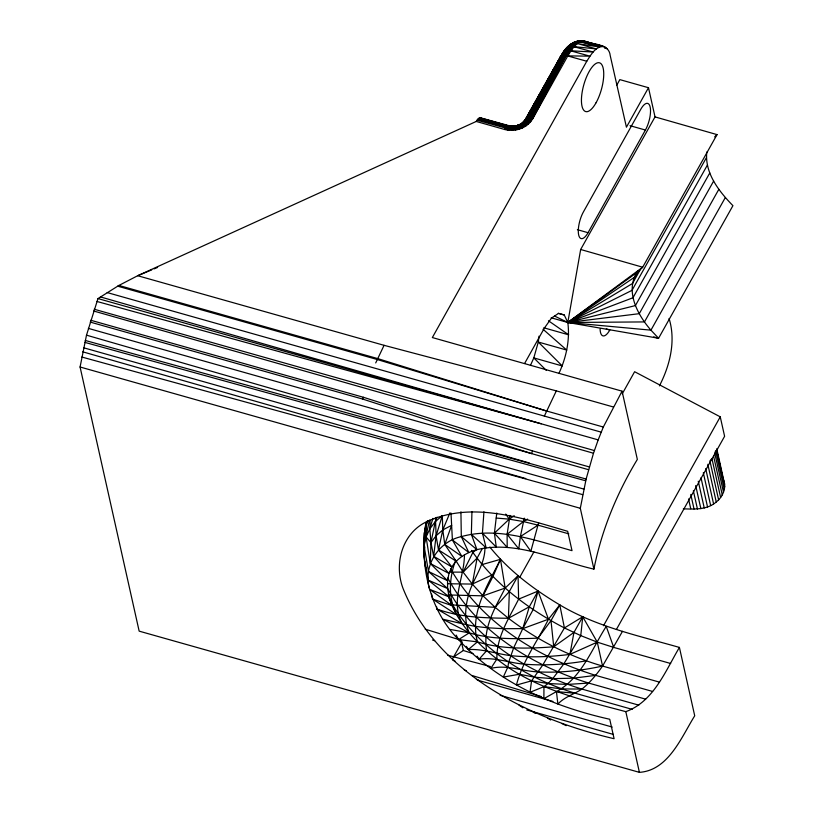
<?xml version="1.0" encoding="UTF-8"?>
<svg xmlns="http://www.w3.org/2000/svg" width="813" height="813" viewBox="0 0 813 813"><rect width="100%" height="100%" fill="white"/><g stroke="black" fill="none" stroke-linecap="round" stroke-linejoin="round"><path stroke-width="1.22" d="M489.833 547.027C509.009 570.756 533.714 589.334 559.781 604.892C596.549 626.833 638.733 635.786 679.414 647.422C665.451 670.908 653.632 701.629 625.817 711.649C581.041 699.749 533.856 688.774 496.916 659.028C478.562 644.587 461.591 627.25 452.089 605.614L429.62 589.395C422.689 566.366 438.065 541.722 461.306 536.61C498.511 526.316 536.478 540.808 572.017 550.655L567.687 531.316C523.552 518.42 473.054 501.062 428.146 521.062C402.374 532.037 393.472 563.846 403.167 588.754C437.424 673.672 529.649 718.987 614.1 738.712L609.75 719.261C553.602 706.69 497.881 682.9 458.562 639.587C428.603 609.283 419.417 563.744 425.921 522.739M562.129 55.873C564.507 46.422 576.051 38.181 585.99 41.504C594.384 45.01 609.039 43.577 610.228 55.609L626.427 127.184L648.489 87.713L619.841 79.623L616.793 85.101M455.239 561.377C450.28 575.289 448.725 590.594 452.658 604.963L452.089 605.614L449.111 596.884L428.288 580.177L423.817 555.675L424.345 533.115L426.388 521.966M679.414 647.422L694.719 715.796C681.497 736.985 668.469 770.439 639.404 772.35L139.155 631.142L80.07 366.998L86.503 335.169L97.977 298.574L118.881 285.454L137.702 275.719L476.235 121.452L504.69 129.501C514.863 132.214 526.987 128.312 532.495 119.064L567.799 55.884C571.58 49.898 575.777 42.296 583.399 40.965L604.963 46.869C596.142 44.786 590.787 55.101 586.773 61.249L432.343 337.558L622.067 391.165L637.341 459.416C616.874 493.267 601.569 530.228 593.917 569.11C555.95 560.523 516.855 540.086 476.936 549.649L471.357 534.324L471.936 511.763M424.427 549.558L424.345 533.115L427.11 521.377M423.817 555.675L424.081 545.96L426.805 521.428M426.154 525.056L426.215 522.739M426.398 569.628L425.321 566.021L425.412 562.403M622.494 631.335L602.555 666.06C568.551 656.193 536.61 639.689 508.43 618.287L509.345 591.488L518.054 575.756L518.633 599.14C509.243 617.86 496.225 637.219 496.916 659.028L490.798 668.428C506.946 664.343 522.21 671.375 538.297 671.884C559.893 672.971 581.478 670.735 602.555 666.06L659.475 682.137M429.62 589.395L449.111 596.884L447.587 588.541L447.546 580.695L430.311 563.511L430.941 542.566L429.833 528.856L430.148 520.249M435.453 517.932L436.103 535.757L438.481 549.893L451.876 566.946L448.979 573.47L447.546 580.695L428.512 571.509L424.081 545.96L429.396 520.147M471.357 534.324L486.133 547.83L482.434 533.165L483.938 511.763M551.204 317.802L567.809 322.487L658.571 338.269L732.93 205.669C719.058 191.451 704.576 173.118 706.782 152.021M471.499 550.401C494.721 584.069 528.45 609.211 564.425 627.951L582.738 616.772L580.767 635.624L563.785 663.977L552.749 678.662L548.033 683.53L543.948 686.65L530.015 692.3L531.57 680.837L542.81 664.963L564.425 627.951L559.781 604.892L548.47 619.232L522.779 628.622L503.725 628.703L487.637 627.799L475.117 626.376L462.241 623.723C449.985 601.112 464.436 577.809 464.447 554.639M424.772 548.003L424.081 543.226L424.772 536.021M425.351 530.025L425.585 527.627M425.809 525.228L426.042 522.83M522.231 124.359L522.322 123.505L508.613 128.85L477.028 120.182L476.235 121.452M496.784 513.013L494.406 533.165L496.265 547.078L482.434 533.165M539.029 336.165L538.287 342.039L533.816 357.903L530.422 365.474M683.337 508.826C694.576 509.212 707.127 509.975 716.253 501.987C723.001 496.784 727.096 487.109 723.133 479.03M509.995 515.412L507.109 534.304L507.2 547.403L494.406 533.165L509.243 519.141L514.212 515.706M424.081 543.226L424.843 538.267M559.781 604.892L550.99 620.614L537.962 638.164C515.046 639.048 491.459 639.455 469.264 632.86C464.04 620.969 465.158 607.535 468.42 595.289C472.861 578.704 485.229 565.147 484.934 547.24M593.917 569.11L580.309 508.288L586.122 479.03L593.49 453.237L598.185 439.884L603.317 427.028L622.067 391.165M558.877 373.513C566.214 357.73 570.096 339.875 567.809 322.487L580.665 249.489L655.024 116.899L648.489 87.713M466.388 646.345L468.288 649.557C482.861 648.723 496.387 653.876 510.645 655.634C530.381 657.697 550.269 656.894 569.933 654.394L573.948 632.423L582.738 616.772L597.281 642.148L602.555 666.06C596.62 674.526 590.045 682.635 581.895 689.078C573.927 694.383 564.618 696.812 557.881 704.109L556.448 691.578C581.386 678.133 591.803 649.13 606.224 626.396L613.734 647.412L670.654 663.489M645.644 699.16L588.734 683.083L567.352 684.424L548.033 683.53L531.57 680.837L516.428 685.074C522.464 661.223 537.667 641.02 548.47 619.232L538.013 591.092L529.283 606.803L508.43 618.287L495.117 607.311L483.013 595.848L472.292 584.069L477.119 558.074L482.292 548.602M559.761 59.695C561.966 50.528 571.681 40.548 581.702 41.016M519.172 125.527L523.176 122.458L525.737 119.328L561.051 56.148C564.557 49.166 570.421 42.683 578.328 40.985C571.834 43.313 568.094 49.796 564.639 55.355L529.334 118.546C524.72 126.371 514.67 129.186 506.133 127.397L477.668 119.359M524.263 518.145L520.381 536.57L518.775 548.816L507.109 534.304L523.399 521.56L527.637 519.111M90.761 320.251L363.309 397.252L532.393 450.859L531.661 453.634L362.781 399.102L90.223 322.09M568.815 533.867L537.993 525.147L530.828 551.285L520.381 536.57L537.993 525.147L538.684 522.901M362.781 399.102L363.309 397.252M437.048 517.22L435.26 521.702L430.941 542.566L433.644 556.275L448.979 573.47L430.311 563.511L426.093 536.976L429.833 528.856L432.902 518.379M652.575 691.446L595.655 675.369L573.409 678.174L552.749 678.662L534.537 677.199L519.497 674.241L503.308 677.077L507.891 666.934L508.704 662.036L513.674 647.849L522.779 628.622L529.283 606.803M429.833 528.856L435.26 521.702L442.302 515.584L436.103 535.757L433.644 556.275L451.876 566.946C457.384 557.921 466.967 552.444 476.936 549.649L461.306 536.61L460.93 511.773M477.028 120.182L480.137 117.722L511.184 126.289L508.592 125.761L506.286 127.184L505.483 128.22L508.125 130.182L510.198 126.411L517.353 126.208C518.43 123.22 521.824 125.873 522.383 127.966L525.879 122.753L526.733 118.861L561.051 56.148L566.173 55.518L586.773 61.249M482.119 564.578L500.462 559.334C488.207 584.384 469.396 612.768 477.465 641.874C502.068 649.475 528.359 648.703 553.744 646.802L573.948 632.423M477.831 119.145L509.131 127.763L520.848 124.623L521.448 123.759L525.533 126.239L527.068 123.332L527.942 118.596L566.864 47.733M375.708 362.923L384.071 345.322L556.326 390.87L613.246 406.947M544.344 416.083L556.326 390.87M449.914 512.881L442.79 529.944L438.481 549.893L456.184 561.234L444.762 544.436L442.79 529.944L442.302 515.584M565.899 48.729L526.733 118.861L520.848 124.623M427.902 520.615L426.439 523.775L426.093 536.976L430.941 542.566L436.103 535.757L442.79 529.944L451.632 525.3L444.762 544.436L461.855 556.397L452.404 539.995L450.991 513.054M616.406 629.465L724.607 436.296L720.247 416.845L634.618 371.714L622.26 393.817M117.651 286.166L377.09 359.468L377.537 358.543L546.397 410.951L603.317 427.028M491.713 575.116L472.292 584.069L463.105 572.128L472.841 552.515L476.814 549.364M659.424 385.88C669.942 365.464 676.06 341.054 669.079 318.503M448.786 594.953L483.013 595.848L492.952 576.478L500.462 559.334L505.178 588.053C495.442 607.108 482.302 628.276 486.723 650.634L479.081 659.211L477.099 656.172M522.779 628.622L533.135 609.577L538.013 591.092L518.633 599.14M561.051 56.148L525.737 119.328L524.822 122.407L518.948 129.247C518.481 122.133 510.991 128.647 506.855 126.645L478.39 118.607M560.309 56.808L524.527 120.812L522.637 122.865L526.733 118.861L532.495 119.064L566.173 55.518L569.313 50.447L577.159 41.341L602.362 46.321L583.399 40.965M569.588 46.28L567.86 47.347L572.616 43.191L575.248 42.561L573.998 42.286L572.535 43.516L570.929 46.26L567.799 55.884L589.923 56.158L569.313 50.447L566.295 50.497L563.927 51.514L524.344 121.787L523.562 122.224L525.005 119.989L520.95 125.913L515.361 130.06L515.178 126.117L519.263 125.029L524.619 120.974L526.58 120.588L530.665 121.726L530.869 118.698L564.639 55.355L568.053 46.981L569.801 44.939L573.114 43.953M588.053 232.691L645.42 130.039A16.9 6.067 -74.2 0 0 650.156 107.031A16.9 6.067 -74.2 0 0 640.776 109.288L583.409 211.939A16.9 6.067 -74.2 0 0 578.663 234.947A16.9 6.067 -74.2 0 0 588.053 232.691L577.372 229.683M524.588 363.502L544.354 328.127L551.549 318.015L558.531 313.401L564.242 314.966L567.809 322.487L650.949 330.159L658.571 338.269L653.713 336.897M452.475 658.835L462.17 641.843M519.731 577.281L533.938 551.864M603.51 625.725L720.247 416.845M638.195 270.627C624.181 289.977 637.29 314.641 650.949 330.159L725.308 197.569M640.563 269.103L632.514 283.473L567.809 322.487L554.557 316.054M655.024 116.899L717.025 134.612L642.677 267.213L637.89 271.806L567.809 322.487L644.475 321.918L718.834 189.327M706.365 157.752L632.006 290.343L567.809 322.487L570.309 322.344M707.34 165.161L632.981 297.751L567.809 322.487L642.677 267.213L580.665 249.489M709.769 172.986L635.41 305.576L567.809 322.487L634.486 277.253L637.89 271.806M713.631 181.086L639.272 313.676L567.809 322.487M559.659 58.607L524.344 121.787L533.663 105.446M534.913 103.261L536.153 101.086M537.393 98.912L541.123 92.367M504.69 129.501L505.483 128.22M571.082 44.085L563.257 55.416L526.58 120.588L520.361 125.263L508.125 130.182M562.159 54.562L559.842 57.632L563.927 51.514M509.345 591.488L495.117 607.311L452.658 604.963L448.39 596.244M479.101 118.088L507.556 126.127C523.897 127.336 510.29 122.804 511.712 130.375L518.115 126.98L523.176 122.458L525.879 122.753L528.328 124.145L529.334 118.546L563.257 55.416L565.015 50.884L568.053 46.981L572.535 46.321L593.155 52.012L570.95 50.792L574.1 43.231L575.533 41.656L576.722 41.626M449.752 572.118L463.105 572.128L477.119 558.074M714.637 136.909L717.025 134.612M518.054 575.756L505.178 588.053L483.013 595.848M562.474 53.384L563.978 51.981M468.288 649.557L477.465 641.874L458.562 639.587L456.164 635.105M521.448 123.759C517.637 127.367 511.956 127.641 507.099 126.422L478.633 118.373M447.689 655.126L453.786 656.853L463.359 650.491L472.993 653.561M458.562 639.587L469.264 632.86L442.77 619.191L462.241 623.723L436.906 609.028L436.51 606.559M580.004 40.66L575.736 43.252L572.535 43.516L569.425 46.483L566.173 55.518L530.869 118.698C526.418 126.228 517.088 129.826 508.613 128.85L506.133 127.397M522.017 123.728L515.107 126.32L507.871 125.934M569.933 654.394L597.281 642.148L613.734 647.412M151.746 269.865L137.702 275.719L384.071 345.322M154.094 268.89L157.6 267.436M568.714 46.036L570.452 45.741M586.275 660.847C565.787 664.363 544.954 665.817 524.202 664.17C508.958 662.93 494.568 656.863 479.081 659.211M447.973 583.754L472.292 584.069M638.805 705.156L581.895 689.078L561.671 688.916L543.948 686.65L543.887 698.672L556.448 691.578L575.248 693.265L632.168 709.343M508.43 618.287C484.385 617.961 459.772 617.413 436.906 609.028M496.194 518.054L509.243 519.141L523.399 521.56L537.993 525.147M479.772 117.814L508.227 125.852L512.922 126.31M450.016 629.425L469.264 632.86M596.579 45.071L581.712 40.65L578.826 41.341L577.403 43.567L575.736 43.252L574.191 46.646L596.376 48.932L577.403 43.567L599.476 47.012L580.502 41.656L581.712 40.65L582.555 41.199M480.137 117.722L481.337 118.302M508.592 125.761L509.883 126.493L479.406 117.895M453.786 656.853L490.432 666.538M81.808 357.029L582.677 494.639M96.93 301.46L541.265 423.797L100.426 296.908M85.253 340.454L586.122 479.03M84.816 342.364L585.695 480.798M604.801 47.967L607.179 48.638L604.821 47.845M630.004 125.68L645.42 130.039M558.318 313.29L564.242 314.966M606.285 328.96L609.841 329.966A16.9 6.067 -74.2 0 1 600.096 329.113M543.785 327.781L568.683 334.824L548.45 320.769M118.881 285.454L377.537 358.543M107.194 292.568L601.264 432.17M97.977 298.574L598.185 439.884M94.196 309.235L594.425 450.575M532.393 450.859L589.313 466.936M88.353 328.381L588.582 469.711M83.627 347.781L583.886 489.101M80.07 366.998L580.309 508.288M478.491 680.41L552.911 701.436M612.199 727.056L500.117 695.308M526.783 709.952L613.368 734.413M508.227 125.852L510.198 126.411M93.586 310.983L593.49 453.237M82.743 351.826L525.757 478.562M86.503 335.169L529.202 462.953M377.09 359.468L546.397 410.951M472.068 675.522L541.184 696.528M425.219 629.181L460.351 640.024M595.655 675.369C537.698 657.514 481.144 622.616 450.575 568.846M588.734 683.083C532.149 665.562 476.459 631.295 447.739 577.952M581.895 689.078C527.861 672.321 474.518 639.496 447.546 588.236M575.248 693.265C526.499 678.388 479.609 649.191 452.658 604.963L456.489 614.598L432.506 599.059L431.632 594.12M432.506 599.059L452.089 605.614L448.329 596.325M432.475 639.983L434.62 640.715M476.377 679.404L478.705 680.257M507.556 126.127L509.67 126.94M597.281 642.148L580.767 635.624L564.425 627.951M428.288 580.177L447.587 588.541L428.512 571.509M464.253 669.871L466.438 670.898M506.855 126.645L509.131 127.763M561.844 723.519L566.173 725.653M453.004 660.085L454.945 661.132L452.902 659.75M547.454 718.174L550.696 719.972M533.104 712.005L535.249 713.336M518.938 705.064L522.861 707.798M452.404 539.995L468.806 552.525L461.306 536.61M585.99 41.504L587.464 42.683M543.064 329.275L566.742 350.078L538.287 342.039L562.271 365.952L533.816 357.903L546.214 370.281M505.727 514.08L509.243 519.141M455.585 560.198L463.105 572.128M448.207 594.638L449.111 596.884M716.751 448.715L724.617 484.182M716.599 449.843L722.859 477.81M716.527 450.402L724.698 486.875M724.322 489.609L715.623 450.697L714.81 453.4L723.519 492.312M713.57 456.032L722.279 494.944M720.633 497.465L711.934 458.552L709.912 460.92L718.621 499.822M707.818 464.294L716.253 501.987M705.694 468.654L713.59 503.918M703.316 472.749L710.664 505.574M700.999 477.759L707.534 506.936M698.265 481.235L704.251 507.983M695.694 485.585L700.867 508.684M693.367 490.808L697.452 509.04M690.786 494.446L694.048 509.04M688.55 498.958L690.725 508.684M625.817 711.649L639.404 772.35M461.144 640.593L463.359 650.491M550.99 620.614L553.744 646.802M425.108 562.22L425.321 566.021M510.706 126.188L508.847 125.822L510.706 126.188M596.061 102.753A25.345 9.106 -74.2 0 0 600.014 62.997A25.345 9.106 -74.2 0 0 581.671 95.812A25.345 9.106 -74.2 0 0 596.061 102.753"/></g></svg>
